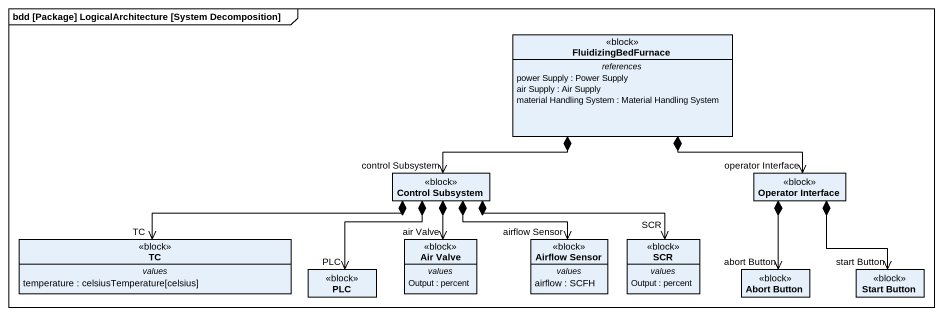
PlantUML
@startuml
mainframe bdd [Package] LogicalArchitecture [System Decomposition]
hide circle
hide empty members
class FluidizingBedFurnace <<block>> {
  -- references --
  power Supply : Power Supply
  air Supply : Air Supply
  material Handling System : Material Handling System
}
class "Control Subsystem" as Control_Subsystem <<block>>
class "Operator Interface" as Operator_Interface <<block>>
class TC <<block>> {
  -- values --
  temperature : celsiusTemperature[celsius]
}
class "Air Valve" as Air_Valve <<block>> {
  -- values --
  Output : percent
}
class "Airflow Sensor" as Airflow_Sensor <<block>> {
  -- values --
  airflow : SCFH
}
class SCR <<block>> {
  -- values --
  Output : percent
}
class PLC <<block>>
class "Abort Button" as Abort_Button <<block>>
class "Start Button" as Start_Button <<block>>
FluidizingBedFurnace *-left-> "control Subsystem" Control_Subsystem
FluidizingBedFurnace *-right-> "operator Interface" Operator_Interface
Control_Subsystem *-left-> "TC" TC
Control_Subsystem *--> "air Valve" Air_Valve
Control_Subsystem *--> "airflow Sensor" Airflow_Sensor
Control_Subsystem *-right-> "SCR" SCR
Control_Subsystem *--> "PLC" PLC
Operator_Interface *--> "abort Button" Abort_Button
Operator_Interface *--> "start Button" Start_Button
@enduml
